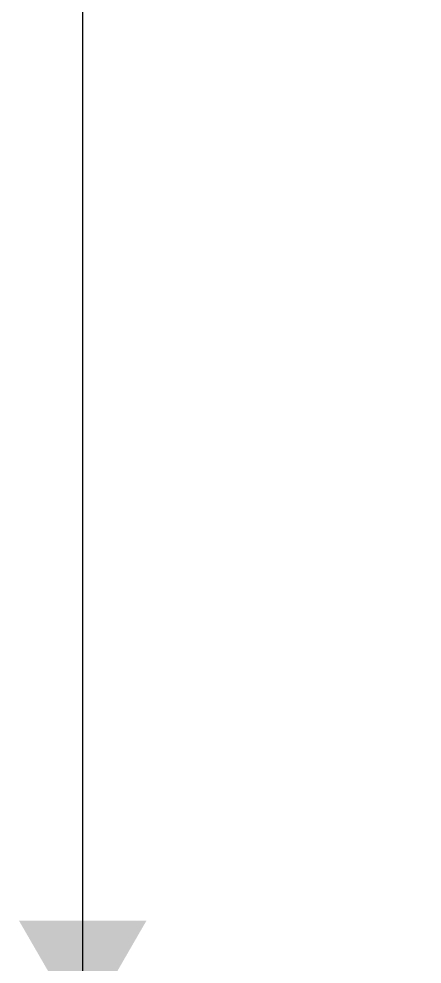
# Model space of a CAD drawing. Header units: millimetres. Extents: x 365175 to 2667127, y -330297 to -162108.
# Drawn here: x 1891912 to 1892291, y -317868 to -316982 of the extents above; entities that cross this region are included whole.
import ezdxf

# ---------------------------------------------------------------- set-up
doc = ezdxf.new("R2010")
doc.units = ezdxf.units.MM
doc.header["$MEASUREMENT"] = 0
doc.layers.add('Cotations - Altitudes & Niveaux', color=7, linetype='Continuous')
doc.dimstyles.new('STYLE_GENERE__6', dxfattribs={"dimtxt": 0.18, "dimasz": 114, "dimexe": 0.18, "dimexo": 0.0625, "dimgap": 0, "dimtad": 0, "dimtih": 1, "dimtoh": 1, "dimdec": 4, "dimzin": 0, "dimdsep": 46, "dimcen": 0.09, "dimadec": 0, "dimazin": 0, "dimtfac": 1, "dimtdec": 4, "dimtmove": 0, "dimatfit": 3, "dimldrblk": 'ARROWHEAD_16', "dimfxl": 0, "dimtolj": 1, "dimtzin": 0, "dimarcsym": 0})

# ---------------------------------------------------------------- blocks, each defined once
blk = doc.blocks.new('ARROWHEAD_16')
at = {"linetype": 'Continuous', "lineweight": 0}
blk.add_hatch(color=0, dxfattribs=at).paths.add_polyline_path([(-0.9093, 0.525), (0, 0), (-0.9093, -0.525)])
at = {"color": 0, "linetype": 'Continuous', "lineweight": 0}
blk.add_line((0, 0), (-1, 0), dxfattribs=at)

msp = doc.modelspace()

# ---------------------------------------------------------------- leaders
at = {"layer": 'Cotations - Altitudes & Niveaux', "color": 7, "linetype": 'Continuous', "lineweight": 5, "annotation_type": 0, "has_hookline": 1, "hookline_direction": 0, "text_width": 2914.591}
msp.add_leader([(1891972.314, -317930.981), (1891972.314, -314973.392), (1892472.314, -314973.392)], dimstyle='STYLE_GENERE__6', dxfattribs=at)

doc.saveas('drawing.dxf')
